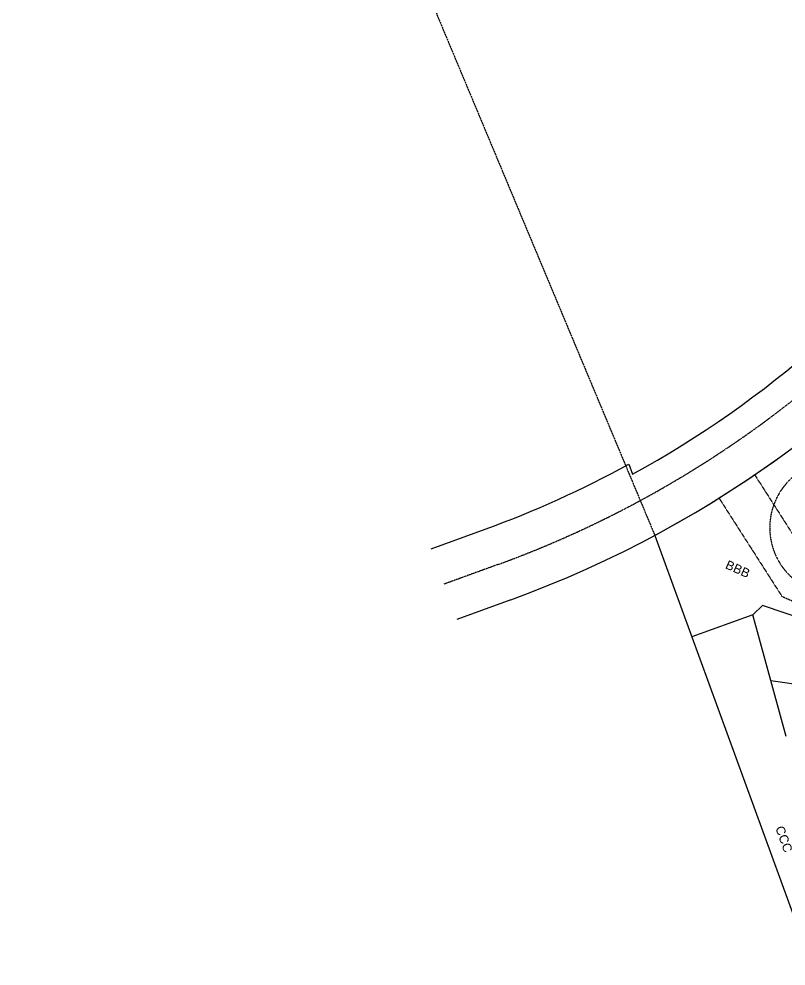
# Model space of a CAD drawing. Extents: x 6117139 to 6122428, y 2195785 to 2203370.
# Drawn here: x 6119397 to 6120082, y 2196474 to 2197320 of the extents above; entities that cross this region are included whole.
import ezdxf
from ezdxf.enums import TextEntityAlignment as Align

# ---------------------------------------------------------------- set-up
doc = ezdxf.new("R2010")
doc.units = 21
doc.header["$MEASUREMENT"] = 0
doc.linetypes.add('CENTER2', pattern=[1.125, 0.75, -0.125, 0.125, -0.125])
doc.linetypes.add('DASHED2', pattern=[0.375, 0.25, -0.125])
for name, color, linetype in [('V-ANNO', 7, 'Continuous'), ('V-LINE-CNTR', 1, 'CENTER2'), ('V-LINE-ESMT', 7, 'DASHED2'), ('V-LINE-LOTS', 3, 'Continuous'), ('V-LINE-PIQ', 2, 'Continuous'), ('V-LINE-RTWY', 1, 'Continuous'), ('V-LINE-TIE', 5, 'DASHED2')]:
    doc.layers.add(name, color=color, linetype=linetype)
doc.styles.add('LOTNUM', font='arial.ttf')

msp = doc.modelspace()

# ---------------------------------------------------------------- linework, layer by layer
at = {"layer": 'V-LINE-CNTR'}
msp.add_line((6119824.56, 2196832.5), (6119776.27, 2196814.93), dxfattribs=at)
msp.add_arc((6119499.64, 2197725.21), 950, 290, 324, dxfattribs=at)
at = {"layer": 'V-LINE-ESMT'}
for p, q in [((6120053.7, 2196912.63), (6120101.94, 2196837.2)), ((6120021.89, 2196891.83), (6120078.02, 2196804.07)), ((6120078.02, 2196804.07), (6120197.66, 2196750.69))]:
    msp.add_line(p, q, dxfattribs=at)
msp.add_arc((6120127.13, 2196865.38), 60, 127.52971, 245.95449, dxfattribs=at)
at = {"layer": 'V-LINE-LOTS'}
for p, q in [((6120052.05, 2196787.69), (6120060.78, 2196795.92)), ((6120201.41, 2196748.41), (6120060.78, 2196795.92)), ((6120052.05, 2196787.69), (6119997.61, 2196767.86)), ((6120081.69, 2196678.8), (6120052.05, 2196787.69)), ((6120068.01, 2196729.05), (6120197.74, 2196710.29))]:
    msp.add_line(p, q, dxfattribs=at)
at = {"layer": 'V-LINE-PIQ'}
msp.add_line((6119964.57, 2196858.54), (6120104.68, 2196473.95), dxfattribs=at)
msp.add_arc((6119499.64, 2197725.21), 983.5, 298.21188, 324, dxfattribs=at)
at = {"layer": 'V-LINE-RTWY'}
for p, q in [((6119941.38, 2196922.19), (6119944.67, 2196913.16)), ((6119764.81, 2196846.41), (6119813.1, 2196863.98)), ((6119836.02, 2196801.02), (6119787.73, 2196783.45))]:
    msp.add_line(p, q, dxfattribs=at)
for radius, start, end in [(926, 298.72458, 324), (983.5, 290, 324), (916.5, 290, 298.81555)]:
    msp.add_arc((6119499.64, 2197725.21), radius, start, end, dxfattribs=at)
at = {"layer": 'V-LINE-TIE'}
msp.add_line((6117267.91, 2203305.26), (6119964.57, 2196858.54), dxfattribs=at)

# ---------------------------------------------------------------- texts
at = {"layer": 'V-ANNO', "style": 'LOTNUM'}
for s, rotation, p in [(' BBB', 335.95449, (6120037.22, 2196829.12)), (' CCC', 290.017, (6120079.31, 2196588.77))]:
    msp.add_text(s, height=8, rotation=rotation, dxfattribs=at).set_placement(p, align=Align.MIDDLE)

doc.saveas('drawing.dxf')
